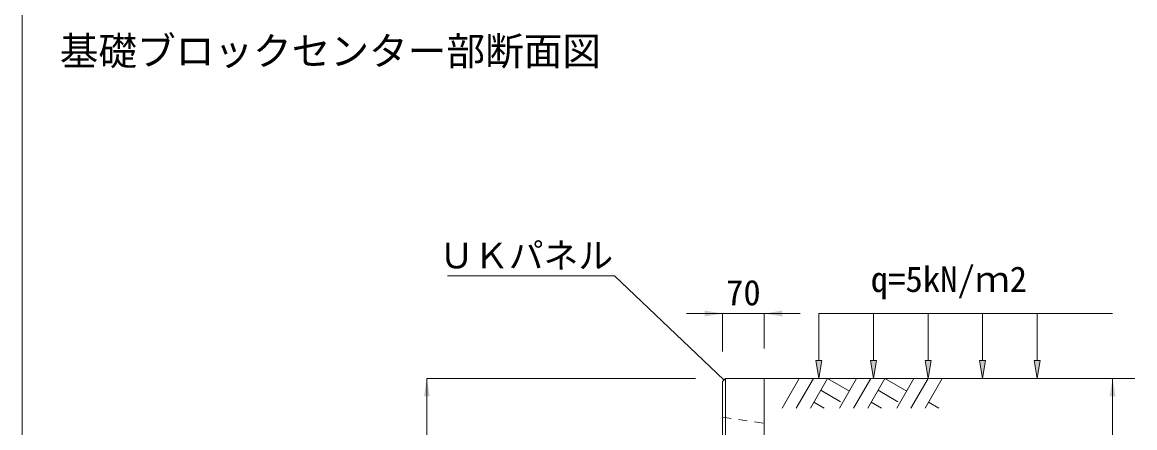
# Model space of a CAD drawing. Units: millimetres at full size, sheet at 1:20; details may follow other scales. Extents: x 201886 to 211886, y 860265 to 873235.
# Drawn here: x 201886 to 203749, y 869721 to 870399 of the extents above; entities that cross this region are included whole.
import ezdxf
from ezdxf.enums import TextEntityAlignment as Align

# ---------------------------------------------------------------- set-up
doc = ezdxf.new("R2010")
doc.units = ezdxf.units.MM
doc.header["$LTSCALE"] = 20
doc.linetypes.add('USER1', pattern=[1.35, 0.75, -0.6])
for name, color, linetype, lineweight in [('0_2', 7, 'Continuous', 20), ('UKパネル', 2, 'Continuous', 20), ('ハッチング', 7, 'Continuous', 5), ('図枠', 5, 'Continuous', 13), ('寸法線', 7, 'Continuous', 13), ('引出線', 4, 'Continuous', 13)]:
    doc.layers.add(name, color=color, linetype=linetype, lineweight=lineweight)
doc.layers.add('文字', color=7, linetype='Continuous')
doc.styles.add('ＭＳ ゴシック', font='')
doc.styles.get('ＭＳ ゴシック').set_extended_font_data('MS Gothic')

# ---------------------------------------------------------------- blocks, each defined once
blk = doc.blocks.new('filled_arrow')
at = {"color": 0, "linetype": 'Continuous', "lineweight": -2}
blk.add_solid([(7.5, 1.25), (0, 0), (7.5, -1.25)], dxfattribs=at)

msp = doc.modelspace()

# ---------------------------------------------------------------- hatches: boundary and pattern name
at = {"layer": '寸法線'}
for points in [[(203225.26, 869833.84), (203220.26, 869803.84), (203215.26, 869833.84)], [(203316.68, 869833.84), (203311.68, 869803.84), (203306.68, 869833.84)], [(203408.09, 869833.84), (203403.09, 869803.84), (203398.09, 869833.84)], [(203499.5, 869833.84), (203494.5, 869803.84), (203489.5, 869833.84)], [(203590.91, 869833.84), (203585.91, 869803.84), (203580.91, 869833.84)]]:
    msp.add_hatch(color=256, dxfattribs=at).paths.add_polyline_path(points)

# ---------------------------------------------------------------- linework, layer by layer
at = {"layer": '0_2'}
msp.add_line((203128.85, 869803.84), (203749.23, 869803.84), dxfattribs=at)
at = {"layer": 'UKパネル'}
for p, q in [((203063.85, 869803.84), (203058.85, 869798.84)), ((203058.85, 869798.84), (203058.85, 869068.84)), ((203063.85, 869803.84), (203128.85, 869803.84)), ((203128.85, 869803.84), (203128.85, 868743.84))]:
    msp.add_line(p, q, dxfattribs=at)
at = {"layer": 'UKパネル', "color": 4, "lineweight": 5}
msp.add_line((203063.85, 869803.84), (203063.85, 869068.84), dxfattribs=at)
at = {"layer": 'UKパネル', "linetype": 'USER1', "lineweight": 9}
msp.add_line((203058.85, 869738.84), (203128.85, 869728.84), dxfattribs=at)
at = {"layer": 'ハッチング', "lineweight": 9}
for p, q in [((203187.5, 869803.84), (203158.85, 869754.22)), ((203211.12, 869803.84), (203182.47, 869754.22)), ((203234.74, 869803.84), (203206.09, 869754.22)), ((203234.74, 869803.84), (203271.31, 869782.73)), ((203283.5, 869803.84), (203254.85, 869754.22)), ((203307.12, 869803.84), (203278.47, 869754.22)), ((203330.74, 869803.84), (203302.09, 869754.22)), ((203330.74, 869803.84), (203367.31, 869782.73)), ((203379.5, 869803.84), (203350.85, 869754.22)), ((203403.12, 869803.84), (203374.47, 869754.22)), ((203426.74, 869803.84), (203398.09, 869754.22)), ((203223.32, 869784.06), (203256.73, 869764.77)), ((203319.32, 869784.06), (203352.73, 869764.77)), ((203211.9, 869764.27), (203229.31, 869754.22)), ((203307.9, 869764.27), (203325.31, 869754.22)), ((203403.9, 869764.27), (203421.31, 869754.22))]:
    msp.add_line(p, q, dxfattribs=at)
at = {"layer": '図枠'}
msp.add_line((201886.35, 872977.81), (201886.35, 867477.81), dxfattribs=at)
at = {"layer": '寸法線'}
for p, q in [((202998.85, 869912.39), (203188.85, 869912.39)), ((203058.85, 869848.84), (203058.85, 869912.39)), ((203128.85, 869853.84), (203128.85, 869912.39)), ((202563.85, 869203.84), (202563.85, 869803.84)), ((203013.85, 869803.84), (202563.85, 869803.84)), ((203178.85, 869803.84), (203712.12, 869803.84)), ((203712.12, 868743.84), (203712.12, 869803.84))]:
    msp.add_line(p, q, dxfattribs=at)
at = {"layer": '寸法線', "lineweight": 9}
for p, q in [((203712.12, 869912.39), (203220.26, 869912.39)), ((203220.26, 869833.84), (203220.26, 869912.39)), ((203311.68, 869833.84), (203311.68, 869912.39)), ((203403.09, 869833.84), (203403.09, 869912.39)), ((203494.5, 869833.84), (203494.5, 869912.39)), ((203585.91, 869833.84), (203585.91, 869912.39))]:
    msp.add_line(p, q, dxfattribs=at)
for points in [[(203225.26, 869833.84), (203220.26, 869803.84), (203215.26, 869833.84)], [(203316.68, 869833.84), (203311.68, 869803.84), (203306.68, 869833.84)], [(203408.09, 869833.84), (203403.09, 869803.84), (203398.09, 869833.84)], [(203499.5, 869833.84), (203494.5, 869803.84), (203489.5, 869833.84)], [(203590.91, 869833.84), (203585.91, 869803.84), (203580.91, 869833.84)]]:
    msp.add_lwpolyline(points, close=True, dxfattribs=at)
at = {"layer": '引出線'}
msp.add_lwpolyline([(203061.35, 869801.34), (202878.05, 869975.63), (202598.26, 869975.63)], dxfattribs=at)

# ---------------------------------------------------------------- block references
at = {"layer": '寸法線', "xscale": 4, "yscale": 4}
for p, rotation in [((203058.85, 869912.39), 180), ((202563.85, 869803.84), 270), ((203712.12, 869803.84), 270)]:
    msp.add_blockref('filled_arrow', p, dxfattribs=dict(at, rotation=rotation))
msp.add_blockref('filled_arrow', (203128.85, 869912.39), dxfattribs=at)
at = {"layer": '引出線', "xscale": 0.16, "yscale": 0.16, "rotation": 136.4}
msp.add_blockref('filled_arrow', (203061.35, 869801.34), dxfattribs=at)

# ---------------------------------------------------------------- texts
at = {"layer": '0_2', "style": 'ＭＳ ゴシック'}
msp.add_text('基礎ブロックセンター部断面図', height=47.47, dxfattribs=at).set_placement((201949.11, 870313.39), align=Align.BOTTOM_LEFT)
at = {"layer": '寸法線', "style": 'ＭＳ ゴシック'}
msp.add_text('70', height=42.72, dxfattribs=at).set_placement((203093.85, 869947.39), align=Align.MIDDLE_CENTER)
at = {"layer": '引出線', "style": 'ＭＳ ゴシック'}
msp.add_text('ＵＫパネル', height=42.72, dxfattribs=at).set_placement((202875.8, 870030.77), align=Align.TOP_RIGHT)
at = {"layer": '文字', "style": 'ＭＳ ゴシック'}
msp.add_text('q=5kN/ｍ2', height=42.72, dxfattribs=at).set_placement((203307.15, 869935.66), align=Align.BOTTOM_LEFT)

doc.saveas('drawing.dxf')
